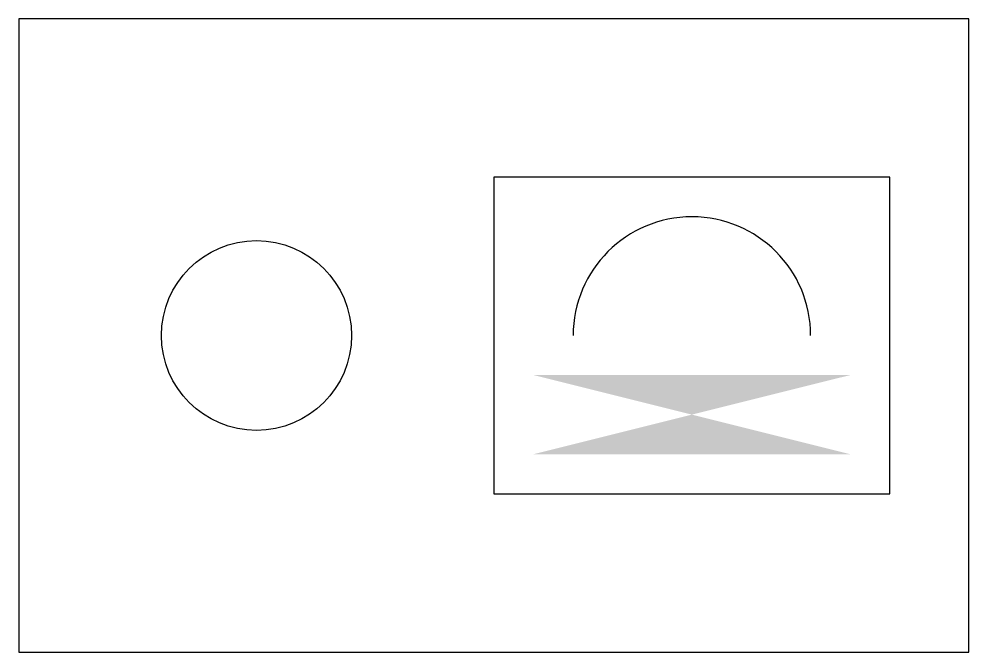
# Model space of a CAD drawing. Header units: millimetres. Extents: x 0 to 120, y 0 to 80.
import ezdxf

# ---------------------------------------------------------------- set-up
doc = ezdxf.new("R2010")
doc.units = ezdxf.units.MM
for name, color, linetype in [('CUT', 1, 'Continuous'), ('ENGRAVE', 5, 'Continuous'), ('LOGO', 3, 'Continuous')]:
    doc.layers.add(name, color=color, linetype=linetype)

msp = doc.modelspace()

# ---------------------------------------------------------------- linework, layer by layer
at = {"layer": 'CUT'}
msp.add_lwpolyline([(0, 0), (120, 0), (120, 80), (0, 80)], close=True, dxfattribs=at)
msp.add_circle((30, 40), 12, dxfattribs=at)
at = {"layer": 'ENGRAVE'}
msp.add_lwpolyline([(60, 20), (110, 20), (110, 60), (60, 60)], close=True, dxfattribs=at)
msp.add_arc((85, 40), 15, 0, 180, dxfattribs=at)
at = {"layer": 'LOGO'}
msp.add_solid([(65, 25), (105, 25), (105, 35), (65, 35)], dxfattribs=at)

doc.saveas('drawing.dxf')
